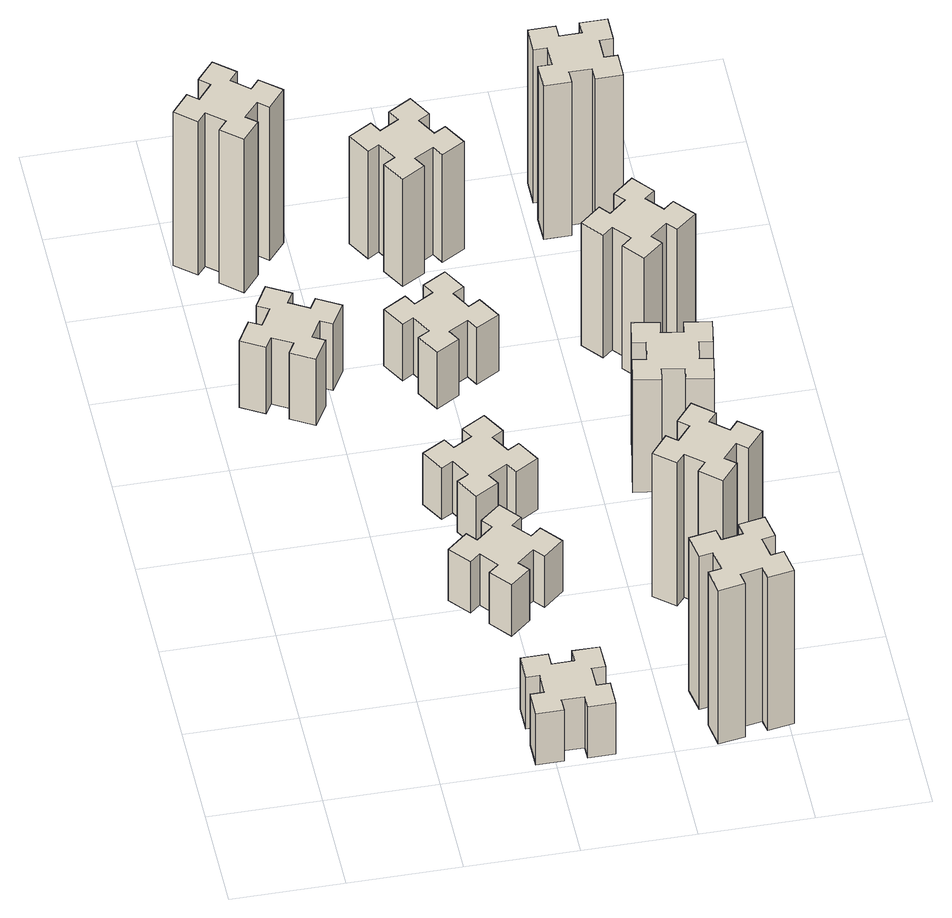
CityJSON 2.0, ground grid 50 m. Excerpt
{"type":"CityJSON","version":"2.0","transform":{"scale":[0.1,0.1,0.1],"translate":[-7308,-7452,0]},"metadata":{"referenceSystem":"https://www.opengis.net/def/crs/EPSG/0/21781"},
"CityObjects":{
"building1":{"type":"Building","attributes":{"class":"1000","function":"1000","usage":"1000","yearOfConstruction":2016,"roofType":"1000","measuredHeight":39,"storeysAboveGround":30,"storeysBelowGround":0},"geometry":[{"type":"Solid","lod":"1","boundaries":[[[[0,1,2,3,4,5,6,7,8,9,10,11,12,13,14,15,16,17,18,19]],[[17,16,20,21]],[[16,15,22,20]],[[15,14,23,22]],[[14,13,24,23]],[[13,12,25,24]],[[12,11,26,25]],[[11,10,27,26]],[[10,9,28,27]],[[9,8,29,28]],[[8,7,30,29]],[[7,6,31,30]],[[6,5,32,31]],[[5,4,33,32]],[[4,3,34,33]],[[3,2,35,34]],[[2,1,36,35]],[[1,0,37,36]],[[0,19,38,37]],[[19,18,39,38]],[[18,17,21,39]],[[24,25,26,27,28,29,30,31,32,33,34,35,36,37,38,39,21,20,22,23]]]]}]},
"building2":{"type":"Building","attributes":{"class":"1000","function":"1000","usage":"1000","yearOfConstruction":2016,"roofType":"1000","measuredHeight":30,"storeysAboveGround":30,"storeysBelowGround":0},"geometry":[{"type":"Solid","lod":"1","boundaries":[[[[40,41,42,43,44,45,46,47,48,49,50,51,52,53,54,55,56,57,58,59]],[[57,56,60,61]],[[56,55,62,60]],[[55,54,63,62]],[[54,53,64,63]],[[53,52,65,64]],[[52,51,66,65]],[[51,50,67,66]],[[50,49,68,67]],[[49,48,69,68]],[[48,47,70,69]],[[47,46,71,70]],[[46,45,72,71]],[[45,44,73,72]],[[44,43,74,73]],[[43,42,75,74]],[[42,41,76,75]],[[41,40,77,76]],[[40,59,78,77]],[[59,58,79,78]],[[58,57,61,79]],[[64,65,66,67,68,69,70,71,72,73,74,75,76,77,78,79,61,60,62,63]]]]}]},
"building3":{"type":"Building","attributes":{"class":"1000","function":"1000","usage":"1000","yearOfConstruction":2016,"roofType":"1000","measuredHeight":90,"storeysAboveGround":30,"storeysBelowGround":0},"geometry":[{"type":"Solid","lod":"1","boundaries":[[[[80,81,82,83,84,85,86,87,88,89,90,91,92,93,94,95,96,97,98,99]],[[97,96,100,101]],[[96,95,102,100]],[[95,94,103,102]],[[94,93,104,103]],[[93,92,105,104]],[[92,91,106,105]],[[91,90,107,106]],[[90,89,108,107]],[[89,88,109,108]],[[88,87,110,109]],[[87,86,111,110]],[[86,85,112,111]],[[85,84,113,112]],[[84,83,114,113]],[[83,82,115,114]],[[82,81,116,115]],[[81,80,117,116]],[[80,99,118,117]],[[99,98,119,118]],[[98,97,101,119]],[[104,105,106,107,108,109,110,111,112,113,114,115,116,117,118,119,101,100,102,103]]]]}]},
"building4":{"type":"Building","attributes":{"class":"1000","function":"1000","usage":"1000","yearOfConstruction":2016,"roofType":"1000","measuredHeight":30,"storeysAboveGround":30,"storeysBelowGround":0},"geometry":[{"type":"Solid","lod":"1","boundaries":[[[[120,121,122,123,124,125,126,127,128,129,130,131,132,133,134,135,136,137,138,139]],[[137,136,140,141]],[[136,135,142,140]],[[135,134,143,142]],[[134,133,144,143]],[[133,132,145,144]],[[132,131,146,145]],[[131,130,147,146]],[[130,129,148,147]],[[129,128,149,148]],[[128,127,150,149]],[[127,126,151,150]],[[126,125,152,151]],[[125,124,153,152]],[[124,123,154,153]],[[123,122,155,154]],[[122,121,156,155]],[[121,120,157,156]],[[120,139,158,157]],[[139,138,159,158]],[[138,137,141,159]],[[144,145,146,147,148,149,150,151,152,153,154,155,156,157,158,159,141,140,142,143]]]]}]},
"building5":{"type":"Building","attributes":{"class":"1000","function":"1000","usage":"1000","yearOfConstruction":2016,"roofType":"1000","measuredHeight":30,"storeysAboveGround":30,"storeysBelowGround":0},"geometry":[{"type":"Solid","lod":"1","boundaries":[[[[160,161,162,163,164,165,166,167,168,169,170,171,172,173,174,175,176,177,178,179]],[[177,176,180,181]],[[176,175,182,180]],[[175,174,183,182]],[[174,173,184,183]],[[173,172,185,184]],[[172,171,186,185]],[[171,170,187,186]],[[170,169,188,187]],[[169,168,189,188]],[[168,167,190,189]],[[167,166,191,190]],[[166,165,192,191]],[[165,164,193,192]],[[164,163,194,193]],[[163,162,195,194]],[[162,161,196,195]],[[161,160,197,196]],[[160,179,198,197]],[[179,178,199,198]],[[178,177,181,199]],[[184,185,186,187,188,189,190,191,192,193,194,195,196,197,198,199,181,180,182,183]]]]}]},
"building6":{"type":"Building","attributes":{"class":"1000","function":"1000","usage":"1000","yearOfConstruction":2016,"roofType":"1000","measuredHeight":33,"storeysAboveGround":30,"storeysBelowGround":0},"geometry":[{"type":"Solid","lod":"1","boundaries":[[[[200,201,202,203,204,205,206,207,208,209,210,211,212,213,214,215,216,217,218,219]],[[217,216,220,221]],[[216,215,222,220]],[[215,214,223,222]],[[214,213,224,223]],[[213,212,225,224]],[[212,211,226,225]],[[211,210,227,226]],[[210,209,228,227]],[[209,208,229,228]],[[208,207,230,229]],[[207,206,231,230]],[[206,205,232,231]],[[205,204,233,232]],[[204,203,234,233]],[[203,202,235,234]],[[202,201,236,235]],[[201,200,237,236]],[[200,219,238,237]],[[219,218,239,238]],[[218,217,221,239]],[[224,225,226,227,228,229,230,231,232,233,234,235,236,237,238,239,221,220,222,223]]]]}]},
"building7":{"type":"Building","attributes":{"class":"1000","function":"1000","usage":"1000","yearOfConstruction":2016,"roofType":"1000","measuredHeight":90,"storeysAboveGround":30,"storeysBelowGround":0},"geometry":[{"type":"Solid","lod":"1","boundaries":[[[[240,241,242,243,244,245,246,247,248,249,250,251,252,253,254,255,256,257,258,259]],[[257,256,260,261]],[[256,255,262,260]],[[255,254,263,262]],[[254,253,264,263]],[[253,252,265,264]],[[252,251,266,265]],[[251,250,267,266]],[[250,249,268,267]],[[249,248,269,268]],[[248,247,270,269]],[[247,246,271,270]],[[246,245,272,271]],[[245,244,273,272]],[[244,243,274,273]],[[243,242,275,274]],[[242,241,276,275]],[[241,240,277,276]],[[240,259,278,277]],[[259,258,279,278]],[[258,257,261,279]],[[264,265,266,267,268,269,270,271,272,273,274,275,276,277,278,279,261,260,262,263]]]]}]},
"building8":{"type":"Building","attributes":{"class":"1000","function":"1000","usage":"1000","yearOfConstruction":2016,"roofType":"1000","measuredHeight":63,"storeysAboveGround":30,"storeysBelowGround":0},"geometry":[{"type":"Solid","lod":"1","boundaries":[[[[280,281,282,283,284,285,286,287,288,289,290,291,292,293,294,295,296,297,298,299]],[[297,296,300,301]],[[296,295,302,300]],[[295,294,303,302]],[[294,293,304,303]],[[293,292,305,304]],[[292,291,306,305]],[[291,290,307,306]],[[290,289,308,307]],[[289,288,309,308]],[[288,287,310,309]],[[287,286,311,310]],[[286,285,312,311]],[[285,284,313,312]],[[284,283,314,313]],[[283,282,315,314]],[[282,281,316,315]],[[281,280,317,316]],[[280,299,318,317]],[[299,298,319,318]],[[298,297,301,319]],[[304,305,306,307,308,309,310,311,312,313,314,315,316,317,318,319,301,300,302,303]]]]}]},
"building9":{"type":"Building","attributes":{"class":"1000","function":"1000","usage":"1000","yearOfConstruction":2016,"roofType":"1000","measuredHeight":84,"storeysAboveGround":30,"storeysBelowGround":0},"geometry":[{"type":"Solid","lod":"1","boundaries":[[[[320,321,322,323,324,325,326,327,328,329,330,331,332,333,334,335,336,337,338,339]],[[337,336,340,341]],[[336,335,342,340]],[[335,334,343,342]],[[334,333,344,343]],[[333,332,345,344]],[[332,331,346,345]],[[331,330,347,346]],[[330,329,348,347]],[[329,328,349,348]],[[328,327,350,349]],[[327,326,351,350]],[[326,325,352,351]],[[325,324,353,352]],[[324,323,354,353]],[[323,322,355,354]],[[322,321,356,355]],[[321,320,357,356]],[[320,339,358,357]],[[339,338,359,358]],[[338,337,341,359]],[[344,345,346,347,348,349,350,351,352,353,354,355,356,357,358,359,341,340,342,343]]]]}]},
"building10":{"type":"Building","attributes":{"class":"1000","function":"1000","usage":"1000","yearOfConstruction":2016,"roofType":"1000","measuredHeight":66,"storeysAboveGround":30,"storeysBelowGround":0},"geometry":[{"type":"Solid","lod":"1","boundaries":[[[[360,361,362,363,364,365,366,367,368,369,370,371,372,373,374,375,376,377,378,379]],[[377,376,380,381]],[[376,375,382,380]],[[375,374,383,382]],[[374,373,384,383]],[[373,372,385,384]],[[372,371,386,385]],[[371,370,387,386]],[[370,369,388,387]],[[369,368,389,388]],[[368,367,390,389]],[[367,366,391,390]],[[366,365,392,391]],[[365,364,393,392]],[[364,363,394,393]],[[363,362,395,394]],[[362,361,396,395]],[[361,360,397,396]],[[360,379,398,397]],[[379,378,399,398]],[[378,377,381,399]],[[384,385,386,387,388,389,390,391,392,393,394,395,396,397,398,399,381,380,382,383]]]]}]},
"building11":{"type":"Building","attributes":{"class":"1000","function":"1000","usage":"1000","yearOfConstruction":2016,"roofType":"1000","measuredHeight":72,"storeysAboveGround":30,"storeysBelowGround":0},"geometry":[{"type":"Solid","lod":"1","boundaries":[[[[400,401,402,403,404,405,406,407,408,409,410,411,412,413,414,415,416,417,418,419]],[[417,416,420,421]],[[416,415,422,420]],[[415,414,423,422]],[[414,413,424,423]],[[413,412,425,424]],[[412,411,426,425]],[[411,410,427,426]],[[410,409,428,427]],[[409,408,429,428]],[[408,407,430,429]],[[407,406,431,430]],[[406,405,432,431]],[[405,404,433,432]],[[404,403,434,433]],[[403,402,435,434]],[[402,401,436,435]],[[401,400,437,436]],[[400,419,438,437]],[[419,418,439,438]],[[418,417,421,439]],[[424,425,426,427,428,429,430,431,432,433,434,435,436,437,438,439,421,420,422,423]]]]}]},
"building12":{"type":"Building","attributes":{"class":"1000","function":"1000","usage":"1000","yearOfConstruction":2016,"roofType":"1000","measuredHeight":90,"storeysAboveGround":30,"storeysBelowGround":0},"geometry":[{"type":"Solid","lod":"1","boundaries":[[[[440,441,442,443,444,445,446,447,448,449,450,451,452,453,454,455,456,457,458,459]],[[457,456,460,461]],[[456,455,462,460]],[[455,454,463,462]],[[454,453,464,463]],[[453,452,465,464]],[[452,451,466,465]],[[451,450,467,466]],[[450,449,468,467]],[[449,448,469,468]],[[448,447,470,469]],[[447,446,471,470]],[[446,445,472,471]],[[445,444,473,472]],[[444,443,474,473]],[[443,442,475,474]],[[442,441,476,475]],[[441,440,477,476]],[[440,459,478,477]],[[459,458,479,478]],[[458,457,461,479]],[[464,465,466,467,468,469,470,471,472,473,474,475,476,477,478,479,461,460,462,463]]]]}]}
},
"vertices":[
[416,2327,0],[466,2414,0],[518,2384,0],[578,2488,0],[474,2548,0],[444,2496,0],[357,2546,0],[387,2598,0],[283,2658,0],[223,2554,0],[275,2524,0],[225,2437,0],[173,2467,0],[113,2363,0],[217,2303,0],[247,2355,0],[334,2305,0],[304,2253,0],[408,2193,0],[468,2297,0],[334,2305,390],[304,2253,390],[247,2355,390],[217,2303,390],[113,2363,390],[173,2467,390],[225,2437,390],[275,2524,390],[223,2554,390],[283,2658,390],[387,2598,390],[357,2546,390],[444,2496,390],[474,2548,390],[578,2488,390],[518,2384,390],[466,2414,390],[416,2327,390],[468,2297,390],[408,2193,390],
[1195,155,0],[1195,255,0],[1255,255,0],[1255,375,0],[1135,375,0],[1135,315,0],[1035,315,0],[1035,375,0],[915,375,0],[915,255,0],[975,255,0],[975,155,0],[915,155,0],[915,35,0],[1035,35,0],[1035,95,0],[1135,95,0],[1135,35,0],[1255,35,0],[1255,155,0],[1135,95,300],[1135,35,300],[1035,95,300],[1035,35,300],[915,35,300],[915,155,300],[975,155,300],[975,255,300],[915,255,300],[915,375,300],[1035,375,300],[1035,315,300],[1135,315,300],[1135,375,300],[1255,375,300],[1255,255,300],[1195,255,300],[1195,155,300],[1255,155,300],[1255,35,300],
[136,3213,0],[213,3149,0],[174,3103,0],[266,3026,0],[343,3118,0],[297,3156,0],[362,3233,0],[408,3194,0],[485,3286,0],[393,3363,0],[354,3317,0],[278,3382,0],[316,3428,0],[224,3505,0],[147,3413,0],[193,3374,0],[129,3298,0],[83,3336,0],[6,3244,0],[98,3167,0],[129,3298,900],[83,3336,900],[193,3374,900],[147,3413,900],[224,3505,900],[316,3428,900],[278,3382,900],[354,3317,900],[393,3363,900],[485,3286,900],[408,3194,900],[362,3233,900],[297,3156,900],[343,3118,900],[266,3026,900],[174,3103,900],[213,3149,900],[136,3213,900],[98,3167,900],[6,3244,900],
[953,1162,0],[876,1097,0],[838,1143,0],[746,1066,0],[823,974,0],[869,1013,0],[933,936,0],[887,898,0],[964,806,0],[1056,883,0],[1018,929,0],[1094,993,0],[1133,947,0],[1225,1024,0],[1148,1116,0],[1102,1078,0],[1037,1154,0],[1083,1193,0],[1006,1285,0],[914,1208,0],[1037,1154,300],[1083,1193,300],[1102,1078,300],[1148,1116,300],[1225,1024,300],[1133,947,300],[1094,993,300],[1018,929,300],[1056,883,300],[964,806,300],[887,898,300],[933,936,300],[869,1013,300],[823,974,300],[746,1066,300],[838,1143,300],[876,1097,300],[953,1162,300],[914,1208,300],[1006,1285,300],
[865,1574,0],[915,1487,0],[863,1457,0],[923,1353,0],[1027,1413,0],[997,1465,0],[1084,1515,0],[1114,1463,0],[1218,1523,0],[1158,1627,0],[1106,1597,0],[1056,1684,0],[1108,1714,0],[1048,1818,0],[944,1758,0],[974,1706,0],[887,1656,0],[857,1708,0],[753,1648,0],[813,1544,0],[887,1656,300],[857,1708,300],[974,1706,300],[944,1758,300],[1048,1818,300],[1108,1714,300],[1056,1684,300],[1106,1597,300],[1158,1627,300],[1218,1523,300],[1114,1463,300],[1084,1515,300],[997,1465,300],[1027,1413,300],[923,1353,300],[863,1457,300],[915,1487,300],[865,1574,300],[813,1544,300],[753,1648,300],
[865,2414,0],[915,2327,0],[863,2297,0],[923,2193,0],[1027,2253,0],[997,2305,0],[1084,2355,0],[1114,2303,0],[1218,2363,0],[1158,2467,0],[1106,2437,0],[1056,2524,0],[1108,2554,0],[1048,2658,0],[944,2598,0],[974,2546,0],[887,2496,0],[857,2548,0],[753,2488,0],[813,2384,0],[887,2496,330],[857,2548,330],[974,2546,330],[944,2598,330],[1048,2658,330],[1108,2554,330],[1056,2524,330],[1106,2437,330],[1158,2467,330],[1218,2363,330],[1114,2303,330],[1084,2355,330],[997,2305,330],[1027,2253,330],[923,2193,330],[863,2297,330],[915,2327,330],[865,2414,330],[813,2384,330],[753,2488,330],
[1855,322,0],[1757,305,0],[1747,364,0],[1628,343,0],[1649,225,0],[1708,235,0],[1726,137,0],[1667,127,0],[1687,8,0],[1806,29,0],[1795,88,0],[1894,106,0],[1904,47,0],[2022,67,0],[2001,186,0],[1942,175,0],[1925,274,0],[1984,284,0],[1963,402,0],[1845,381,0],[1925,274,900],[1984,284,900],[1942,175,900],[2001,186,900],[2022,67,900],[1904,47,900],[1894,106,900],[1795,88,900],[1806,29,900],[1687,8,900],[1667,127,900],[1726,137,900],[1708,235,900],[1649,225,900],[1628,343,900],[1747,364,900],[1757,305,900],[1855,322,900],[1845,381,900],[1963,402,900],
[1106,3177,0],[1056,3264,0],[1108,3294,0],[1048,3398,0],[944,3338,0],[974,3286,0],[887,3236,0],[857,3288,0],[753,3228,0],[813,3124,0],[865,3154,0],[915,3067,0],[863,3037,0],[923,2933,0],[1027,2993,0],[997,3045,0],[1084,3095,0],[1114,3043,0],[1218,3103,0],[1158,3207,0],[1084,3095,630],[1114,3043,630],[997,3045,630],[1027,2993,630],[923,2933,630],[863,3037,630],[915,3067,630],[865,3154,630],[813,3124,630],[753,3228,630],[857,3288,630],[887,3236,630],[974,3286,630],[944,3338,630],[1048,3398,630],[1108,3294,630],[1056,3264,630],[1106,3177,630],[1158,3207,630],[1218,3103,630],
[1877,836,0],[1942,913,0],[1988,874,0],[2065,966,0],[1973,1043,0],[1934,997,0],[1858,1062,0],[1896,1108,0],[1804,1185,0],[1727,1093,0],[1773,1054,0],[1709,978,0],[1663,1016,0],[1586,924,0],[1678,847,0],[1716,893,0],[1793,829,0],[1754,783,0],[1846,706,0],[1923,798,0],[1793,829,840],[1754,783,840],[1716,893,840],[1678,847,840],[1586,924,840],[1663,1016,840],[1709,978,840],[1773,1054,840],[1727,1093,840],[1804,1185,840],[1896,1108,840],[1858,1062,840],[1934,997,840],[1973,1043,840],[2065,966,840],[1988,874,840],[1942,913,840],[1877,836,840],[1923,798,840],[1846,706,840],
[1757,1586,0],[1855,1568,0],[1845,1509,0],[1963,1488,0],[1984,1607,0],[1925,1617,0],[1942,1715,0],[2001,1705,0],[2022,1823,0],[1904,1844,0],[1894,1785,0],[1795,1802,0],[1806,1861,0],[1687,1882,0],[1667,1764,0],[1726,1754,0],[1708,1655,0],[1649,1666,0],[1628,1547,0],[1747,1527,0],[1708,1655,660],[1649,1666,660],[1726,1754,660],[1667,1764,660],[1687,1882,660],[1806,1861,660],[1795,1802,660],[1894,1785,660],[1904,1844,660],[2022,1823,660],[2001,1705,660],[1942,1715,660],[1925,1617,660],[1984,1607,660],[1963,1488,660],[1845,1509,660],[1855,1568,660],[1757,1586,660],[1747,1527,660],[1628,1547,660],
[1709,2393,0],[1773,2316,0],[1727,2278,0],[1804,2186,0],[1896,2263,0],[1858,2309,0],[1934,2373,0],[1973,2327,0],[2065,2404,0],[1988,2496,0],[1942,2458,0],[1877,2534,0],[1923,2573,0],[1846,2665,0],[1754,2588,0],[1793,2542,0],[1716,2477,0],[1678,2523,0],[1586,2446,0],[1663,2354,0],[1716,2477,720],[1678,2523,720],[1793,2542,720],[1754,2588,720],[1846,2665,720],[1923,2573,720],[1877,2534,720],[1942,2458,720],[1988,2496,720],[2065,2404,720],[1973,2327,720],[1934,2373,720],[1858,2309,720],[1896,2263,720],[1804,2186,720],[1727,2278,720],[1773,2316,720],[1709,2393,720],[1663,2354,720],[1586,2446,720],
[1675,3155,0],[1775,3155,0],[1775,3095,0],[1895,3095,0],[1895,3215,0],[1835,3215,0],[1835,3315,0],[1895,3315,0],[1895,3435,0],[1775,3435,0],[1775,3375,0],[1675,3375,0],[1675,3435,0],[1555,3435,0],[1555,3315,0],[1615,3315,0],[1615,3215,0],[1555,3215,0],[1555,3095,0],[1675,3095,0],[1615,3215,900],[1555,3215,900],[1615,3315,900],[1555,3315,900],[1555,3435,900],[1675,3435,900],[1675,3375,900],[1775,3375,900],[1775,3435,900],[1895,3435,900],[1895,3315,900],[1835,3315,900],[1835,3215,900],[1895,3215,900],[1895,3095,900],[1775,3095,900],[1775,3155,900],[1675,3155,900],[1675,3095,900],[1555,3095,900]
]}
